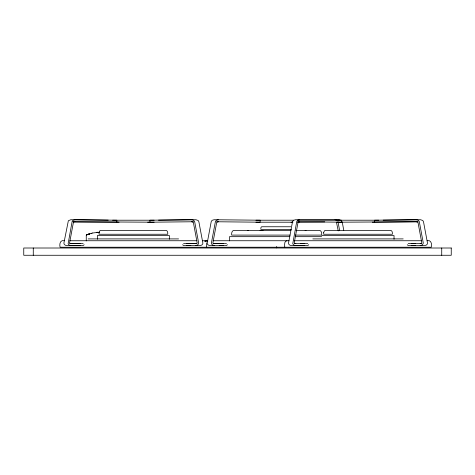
<?xml version="1.0" encoding="UTF-8"?>
<svg xmlns="http://www.w3.org/2000/svg" width="475" height="475" viewBox="0 0 475 475"><rect width="100%" height="100%" fill="white"/><g stroke="black" fill="none" stroke-linecap="round" stroke-linejoin="round"><path stroke-width="0.71" d="M86.26 240.908L86.26 235.434L86.8 234.787M260.811 228.677L261.054 227.323L261.648 226.759L290.73 226.759M84.158 244.732L83.173 245.533L67.04 245.617L65.39 245.272L64.22 244.34L63.887 243.093L68.358 220.721L70.828 219.735L108.223 220.162M227.46 244.732L226.474 245.533L219.254 245.533M308.792 244.732L307.806 245.533L291.674 245.617L290.017 245.272L288.853 244.34L288.521 243.093L292.523 221.73L293.467 220.311L295.462 219.735L341.442 220.21L341.442 222.205L298.413 221.766M91.479 233.29L86.509 234.953L87.275 234.608M204.523 241.092L207.563 240.742M305.11 230.648L306.025 230.369M86.729 234.816L87.198 234.632M86.848 234.769L89.342 233.908M87.341 234.579L89.621 233.825L88.546 234.157M87.507 234.519L88.077 234.312M89.591 233.831L89.912 233.742M91.467 233.29L92.524 233.023M92.512 233.023L99.548 232.18M286.977 240.742C283.896 241.057 284.751 245.201 284.721 247.226M96.799 232.317L97.892 232.233M186.622 243.538L195.504 243.622L197.214 243.069L193.343 222.3L191.716 221.73L193.408 221.748M195.528 245.617L197.855 244.862L198.681 243.093L194.625 221.463L193.456 220.145L191.74 219.735L149.946 220.21L149.946 222.205L147.683 222.205M420.155 245.617L422.483 244.862L423.308 243.093L419.259 221.463L418.083 220.145L416.373 219.735L374.579 220.21L374.579 222.205L372.317 222.205M119.071 222.205L73.797 222.015L73.435 222.282L69.54 243.069L71.25 243.622L80.133 243.538M218.322 219.735L216.327 220.311L215.436 221.463L211.381 243.093L212.212 244.862L214.534 245.617M299.654 219.735L297.653 220.311L296.762 221.463L292.76 243.734L293.538 244.862L295.432 245.593L304.772 245.533M158.531 220.162L195.926 219.735L198.176 220.507L198.865 221.73L202.867 243.093L202.706 244.043L201.727 245.082L200.147 245.593L186.616 245.533M297.653 220.162L339.233 219.735L341.703 220.721M149.946 222.205L192.975 221.766M383.165 220.162L420.559 219.735L422.809 220.507L423.498 221.73L427.5 243.093L427.34 244.043L426.354 245.082L424.781 245.593L411.249 245.533M297.439 222.205L324.763 221.849M374.579 222.205L418.042 221.748M417.608 221.766L337.256 222.205M70.027 243.592L83.173 243.538M213.328 243.592L226.474 243.538M213.162 243.622L223.44 243.538M80.138 245.533L70.799 245.593L68.905 244.862L68.127 243.734L72.129 221.463L73.019 220.311L75.02 219.735L116.808 220.21L116.808 222.205M294.654 243.592L304.766 243.538M223.446 245.533L209.914 245.593L208.335 245.082L207.355 244.043L207.195 243.093L211.25 221.463L212.135 220.311L214.136 219.735L260.116 220.21L260.116 222.205L217.087 221.766M112.623 220.21L154.132 220.21M255.93 220.21L293.592 220.21M337.256 220.21L378.765 220.21M73.085 221.783L75.038 221.73M216.653 221.748L218.346 221.73L216.737 222.282L212.848 243.069L214.558 243.622M297.718 221.783L299.672 221.73L298.062 222.282L294.173 243.069L295.883 243.622L294.488 243.622M154.132 222.205L73.049 221.76M255.93 222.205L292.944 222.205M260.811 229.633L291.371 229.633M263.025 230.369L234.044 230.369C231.812 230.565 231.473 233.32 231.681 235.095L290.077 235.095M295.967 230.369L319.319 230.369C321.551 230.565 321.896 233.32 321.688 235.095L295.355 235.095M260.045 230.589L290.955 230.589M321.997 235.553L394.03 235.553L394.03 239.257M289.851 236.669L229.502 236.669L229.502 240.867M295.432 236.669L321.646 236.669M88.196 238.907L178.564 238.907M312.823 238.907L403.198 238.907M64.291 240.742C60.212 239.489 59.221 244.281 60.087 247.226L431.3 247.226C432.155 244.304 431.199 239.507 427.132 240.742M69.783 240.742L196.971 240.742M202.498 240.742L204.992 240.831L206.37 242.036M213.091 240.742L289.061 240.742M294.132 240.742L421.604 240.742M183.588 243.538L196.733 243.592M300.58 243.538L307.806 243.538M408.215 243.538L415.441 243.538M69.855 243.622L71.25 243.622M195.504 243.622L196.899 243.622M421.533 243.622L420.137 243.622L421.848 243.069L417.976 222.3L416.349 221.73M190.808 245.533L183.588 245.533L182.602 244.732M415.441 245.533L408.215 245.533L407.235 244.732M290.991 222.205L292.683 222.205M411.255 243.538L421.367 243.592M335.041 219.735L336.757 220.145M205.651 240.742L207.818 240.944M247.338 230.369L248.259 230.648M337.042 220.311L337.511 220.721M336.431 222.11L338.247 230.898M342.172 221.73L343.769 230.28M337.986 221.73L339.583 230.28M441.726 248.009L441.726 255.265M276.682 246.477L276.682 247.902M206.672 243.337L206.672 247.226M169.397 239.257L169.397 235.553L97.363 235.553L97.363 239.257M33.274 248.009L33.274 255.265M99.085 232.287L99.026 234.258L167.734 234.258C167.859 232.851 167.717 230.589 165.923 230.369L100.831 230.369L99.928 230.713L99.085 232.287M323.718 232.287L323.659 234.258L392.368 234.258C392.487 232.851 392.344 230.589 390.557 230.369L325.464 230.369L324.562 230.713L323.718 232.287M451.25 248.009L23.75 248.009L23.75 255.265L451.25 255.265L451.25 248.009"/></g></svg>
